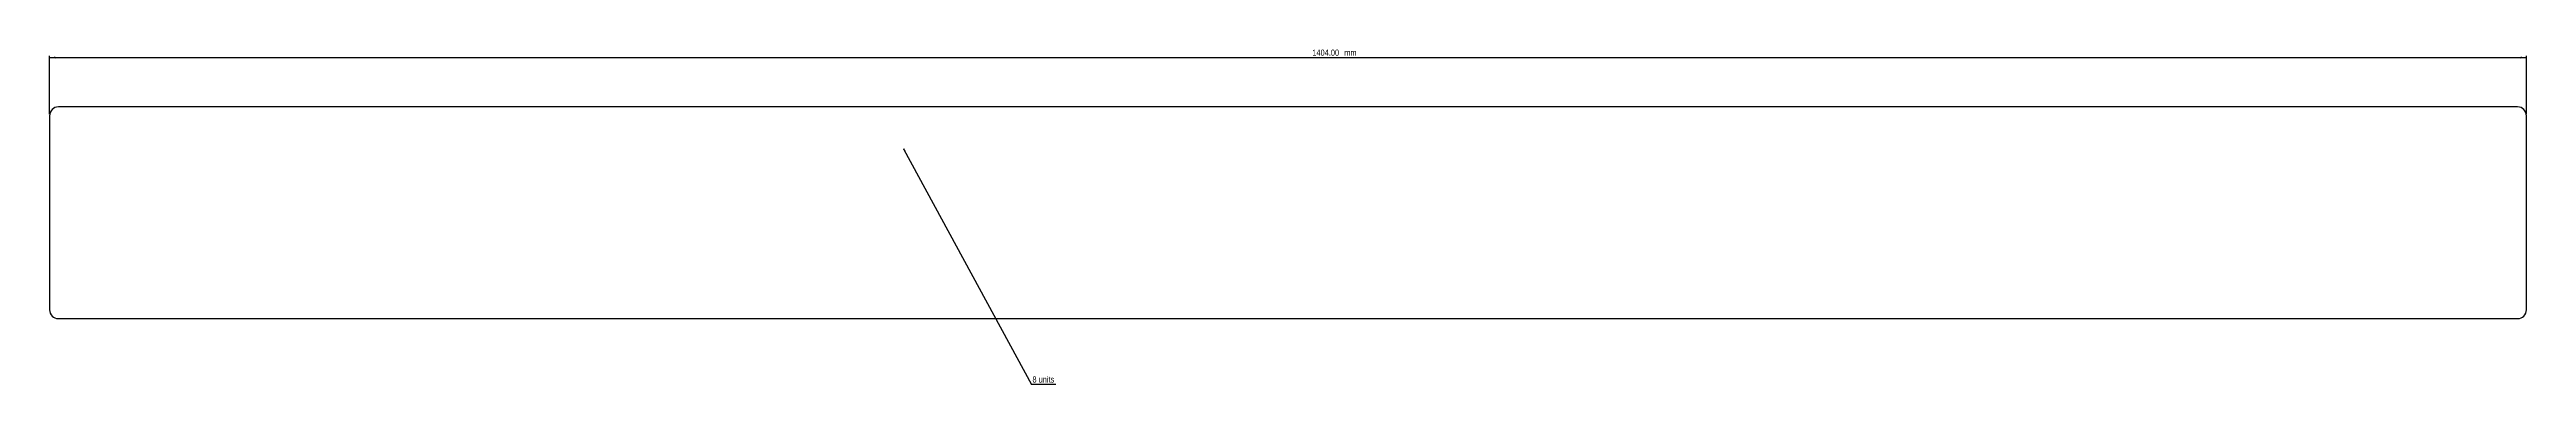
# Model space of a CAD drawing. Header units: millimetres. Extents: x 49 to 1453, y 154 to 344.
import ezdxf

# ---------------------------------------------------------------- set-up
doc = ezdxf.new("R2010")
doc.units = ezdxf.units.MM
doc.layers.add('DEFAULT', color=7, linetype='Continuous')
doc.styles.add('SLDTEXTSTYLE0', font='TXT', dxfattribs={"width": 0.75})
doc.dimstyles.new('SLDDIMSTYLE0', dxfattribs={"dimtxt": 3.5, "dimasz": 3.302, "dimexe": 0, "dimexo": 0.0625, "dimgap": 0.875, "dimtad": 1, "dimrnd": 1e-09, "dimzin": 4, "dimdsep": 46, "dimtxsty": 'SLDTEXTSTYLE0', "dimsah": 1, "dimcen": 0.09, "dimadec": 0, "dimazin": 1, "dimtfac": 1, "dimtofl": 0, "dimtmove": 0, "dimatfit": 3, "dimfxl": 1, "dimfrac": 2, "dimtolj": 1, "dimtzin": 12, "dimarcsym": 0})
doc.dimstyles.new('SLDDIMSTYLE1', dxfattribs={"dimtxt": 0.18, "dimasz": 1.016, "dimexe": 0, "dimexo": 0.0625, "dimgap": 0, "dimtad": 0, "dimtih": 1, "dimtoh": 1, "dimdec": 0, "dimrnd": 1e-09, "dimzin": 0, "dimdsep": 46, "dimtxsty": 'Standard', "dimblk1": 'DOT', "dimblk2": 'DOT', "dimsah": 1, "dimcen": 0.09, "dimadec": 0, "dimazin": 0, "dimtfac": 1.016, "dimtdec": 0, "dimtofl": 0, "dimtmove": 0, "dimatfit": 3, "dimldrblk": 'DOT', "dimfxl": 1, "dimfrac": 2, "dimtolj": 1, "dimtzin": 0, "dimarcsym": 0})

# ---------------------------------------------------------------- blocks, each defined once
blk = doc.blocks.new('_D')
at = {"layer": 'DEFAULT'}
for p, q in [((48.5, 307.3), (48.5, 340.3)), ((48.5, 339.3), (1452.5, 339.3)), ((1452.5, 307.3), (1452.5, 340.3))]:
    blk.add_line(p, q, dxfattribs=at)
for points in [[(48.5, 339.3), (51.8, 338.8), (51.8, 339.9)], [(1452.5, 339.3), (1449.2, 339.9), (1449.2, 338.8)]]:
    blk.add_solid(points, dxfattribs=at)
at = {"layer": 'DEFAULT', "char_height": 3.5, "attachment_point": 1, "style": 'SLDTEXTSTYLE0'}
for s, insert in [('1404.00', (764.3, 343.9)), ('mm', (782.4, 343.9))]:
    blk.add_mtext(s, dxfattribs=dict(at, insert=insert))
blk = doc.blocks.new('SW_NOTE_0')
at = {"layer": 'DEFAULT', "color": 0}
blk.add_line((13.8, 0), (0, 0), dxfattribs=at)
at = {"layer": 'DEFAULT', "color": 0, "insert": (0.5, 4.6), "char_height": 3.5, "attachment_point": 1, "style": 'SLDTEXTSTYLE0'}
blk.add_mtext('8 units', dxfattribs=at)
blk = doc.blocks.new('_Dot')
at = {"color": 0, "linetype": 'ByBlock', "lineweight": -2}
blk.add_line((-0.5, 0), (-1, 0), dxfattribs=at)
at = {"color": 0, "linetype": 'ByBlock', "const_width": 0.5}
blk.add_lwpolyline([(-0.25, 0, 1), (0.25, 0, 1)], format="xyb", close=True, dxfattribs=at)

msp = doc.modelspace()

# ---------------------------------------------------------------- linework, layer by layer
at = {"color": 7, "linetype": 'Continuous', "lineweight": 25}
for p, q in [((1447.517, 311.349), (53.517, 311.349)), ((48.517, 306.349), (48.517, 196.349)), ((1452.517, 196.349), (1452.517, 306.349)), ((53.517, 191.349), (1447.517, 191.349))]:
    msp.add_line(p, q, dxfattribs=at)
for centre, start, end in [((53.517, 306.349), 90, 180), ((1447.517, 306.349), 0, 90), ((53.517, 196.349), 180, 270), ((1447.517, 196.349), 270, 0)]:
    msp.add_arc(centre, 5, start, end, dxfattribs=at)

# ---------------------------------------------------------------- block references
at = {"layer": 'DEFAULT'}
msp.add_blockref('SW_NOTE_0', (605.173, 154.011), dxfattribs=at)

# ---------------------------------------------------------------- dimensions: what is measured, and where the dimension line sits
dim = msp.add_linear_dim(base=(1452.517, 339.349), p1=(48.517, 306.349), p2=(1452.517, 306.349), text='<> mm', dimstyle='SLDDIMSTYLE0', dxfattribs=at)
dim.commit()
dim.dimension.update_dxf_attribs({"geometry": '_D', "text_midpoint": (777.737, 339.349), "dimtype": 160})

# ---------------------------------------------------------------- leaders
msp.add_leader([(532.812, 287.323), (605.173, 154.011)], dimstyle='SLDDIMSTYLE1', dxfattribs=at)

doc.saveas('drawing.dxf')
